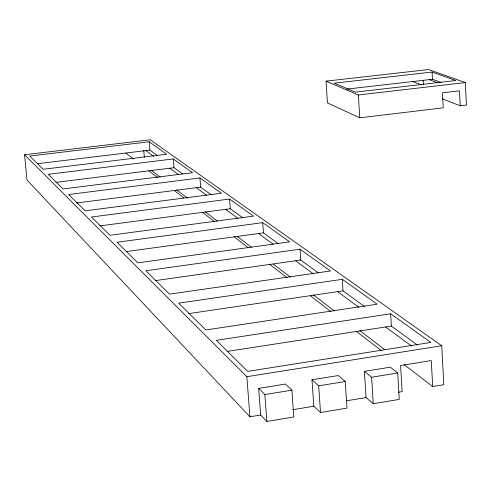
<?xml version="1.0" encoding="UTF-8"?>
<svg xmlns="http://www.w3.org/2000/svg" width="491" height="491" viewBox="0 0 491 491"><rect width="100%" height="100%" fill="white"/><g stroke="black" fill="none" stroke-linecap="round" stroke-linejoin="round"><path stroke-width="0.74" d="M266.852 421.462L293.796 416.969L291.887 390.173L285.437 384.054L258.659 388.369L260.653 415.012L266.852 421.462L264.858 394.555L258.659 388.369M320.506 412.526L346.99 408.113L345.253 381.513L338.311 375.541L311.988 379.782L313.804 406.223L320.506 412.526L318.684 385.828L311.988 379.782M373.246 403.737L399.281 399.404L397.716 373.007L390.296 367.17L364.414 371.337L366.065 397.581L373.246 403.737L371.595 377.241L364.414 371.337M404.118 364.598L432.7 386.558L443.833 384.717L441.716 345.744L150.215 139.769L24.55 154.751L27.036 180.068L249.913 416.785L260.653 415.012M292.636 409.721L313.804 406.223M346.738 400.773L366.065 397.581M398.459 392.223L402.123 391.615L400.582 365.513L431.258 360.572L432.7 386.558M264.858 394.555L291.887 390.173M318.684 385.828L345.253 381.513M371.595 377.241L397.716 373.007M24.55 154.751L246.863 376.701L441.716 345.744M227.143 351.433L391.364 326.079L417.344 345.013M390.627 313.78L216.31 340.331L247.74 371.374L430.853 342.43L390.627 313.78L391.364 326.079M188.697 313.608L343.013 290.85L364.432 306.458M342.27 279.33L178.656 303.143L205.803 329.958L377.156 304.181L342.27 279.33L343.013 290.85M155.156 280.637L300.731 260.04L318.444 272.947M299.983 249.207L145.845 270.744L169.53 294.134L330.523 270.964L299.983 249.207L300.731 260.04M126.297 251.558L263.44 232.869L278.145 243.585M262.691 222.644L117.005 242.259L137.854 262.845L289.653 241.848L262.691 222.644L263.44 232.869M229.561 199.045L91.455 217.022L109.941 235.281L253.54 216.126L229.561 199.045L230.304 208.724L242.603 217.685M99.961 225.897L230.304 208.724M76.369 202.998L200.666 187.126L211.093 194.724M199.935 177.938L68.66 194.51L85.17 210.811L221.398 193.227L199.935 177.938L200.666 187.126M55.857 182.357L173.998 167.701L182.456 173.863M173.28 158.949L48.198 174.299L63.032 188.943L192.601 172.715L173.28 158.949L173.998 167.701M37.365 163.724L149.878 150.123L157.12 155.401M149.172 141.776L29.73 156.058L43.128 169.285L166.664 154.235L149.172 141.776L149.878 150.123M359.756 117.815L443.25 107.817L442.459 92.805L459.478 90.81L460.245 105.786L466.45 105.043L465.321 82.58L428.612 69.538L326.036 81.15L327.454 102.938L359.756 117.815L358.344 94.99L326.036 81.15M358.344 94.99L465.321 82.58M432.074 72.048L334.303 83.163L355.355 92.13L455.82 80.524L432.074 72.048L432.467 79.272L441.096 82.433M346.885 89.098L432.467 79.272M429.183 79.652L437.782 82.819M412.735 81.537L421.174 84.734M442.391 98.875L460.245 105.786M145.882 150.608L153.671 156.334M169.818 168.217L178.215 174.391M196.283 187.691L206.631 195.301M225.694 209.332L237.908 218.311M258.585 233.532L273.186 244.273M295.607 260.764L313.19 273.708M337.581 291.654L358.847 307.298M385.588 326.969L411.384 345.952M151.13 170.205L160.25 177.214M176.668 189.827L187.617 198.241M205.25 211.793L217.415 221.14M237.484 236.558L251.472 247.304M273.364 264.127L290.39 277.212M313.504 294.968L334.181 310.858M359.719 330.486L384.656 349.641M125.831 153.032L133.583 159.023M148.834 170.819L157.758 177.724M174.28 190.496L183.922 197.959M202.574 212.376L214.628 221.699M234.219 236.852L247.998 247.507M269.854 264.41L287.137 277.777M310.287 295.68L330.916 311.632M356.546 331.456L381.212 350.531M143.759 150.455L144.336 157.243M246.863 376.701L249.913 416.785M423.199 80.395L423.451 84.918"/></g></svg>
